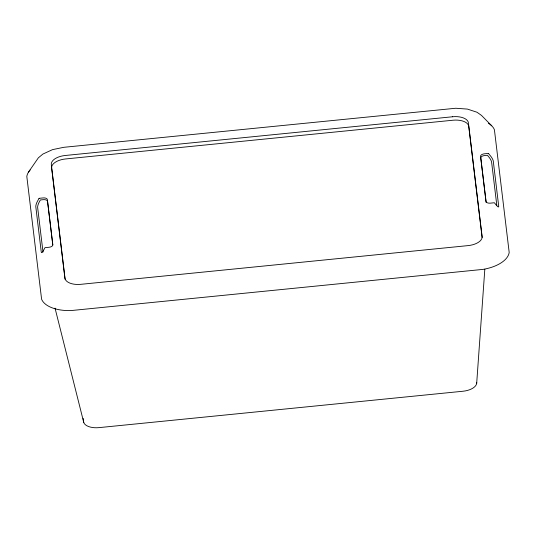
<?xml version="1.0" encoding="UTF-8"?>
<svg xmlns="http://www.w3.org/2000/svg" width="536" height="536" viewBox="0 0 536 536"><rect width="100%" height="100%" fill="white"/><g stroke="black" fill="none" stroke-linecap="round" stroke-linejoin="round"><path stroke-width="0.8" d="M476.685 383.341L484.819 269.199M28.495 172.11L38.351 157.832L42.887 154.066L52.541 149.631L63.764 147.313L455.714 108.252L467.419 109.089L477.007 112.245L481.489 115.414L491.726 125.806M55.034 308.133L83.79 422.616M496.805 205.281L491.606 162.12A4.054 0.998 57.9 0 0 489.06 157.262L487.418 155.266L484.544 155.554A4.054 2.07 -5.3 0 0 480.759 158.013L486.105 202.414M482.125 237.515L468.732 126.322A14.948 7.631 -5.3 0 0 452.94 120.225L65.6 158.951A14.948 7.631 -5.3 0 0 51.637 168.016M83.147 418.348L83.549 421.658A14.633 7.471 -5.3 0 0 98.999 427.627L463.03 391.233A14.633 7.471 -5.3 0 0 476.698 382.362M51.737 168.847L65.03 279.209M52.783 244.898L47.53 201.322A4.054 2.07 -5.3 0 0 43.248 199.667L40.381 199.955L39.135 202.24A4.054 1.079 -69.1 0 0 37.641 207.499L43.001 252.034M30.137 169.992A32.468 16.576 -5.3 0 0 26.813 176.485L41.587 299.168A32.468 16.576 -5.3 0 0 71.107 310.565L483.083 269.38A32.468 16.576 -5.3 0 0 509.187 252.429L494.413 129.739A32.468 16.576 -5.3 0 0 488.397 123.26M39.054 198.333L37.312 201.543A4.054 1.079 -69.1 0 0 35.812 206.802L41.259 252.02A4.054 1.079 -69.1 0 0 43.255 250.875L44.997 247.666L49.031 247.264A4.054 2.07 -5.3 0 0 52.816 244.805L47.369 199.586A4.054 2.07 -5.3 0 0 43.088 197.931L39.054 198.333M452.618 116.761L65.278 155.48A14.948 7.631 -5.3 0 0 51.309 164.545L65.003 278.231A14.948 7.631 -5.3 0 0 80.795 284.328L468.136 245.602A14.948 7.631 -5.3 0 0 482.105 236.537L468.41 122.851A14.948 7.631 -5.3 0 0 452.618 116.754M488.417 153.417L484.383 153.819A4.054 2.07 -5.3 0 0 480.598 156.278L486.045 201.496A4.054 2.07 -5.3 0 0 490.326 203.151L494.36 202.749L496.664 205.549A4.054 0.998 57.9 0 0 498.715 206.293L493.274 161.075A4.054 0.998 57.9 0 0 490.721 156.217L488.417 153.417"/></g></svg>
